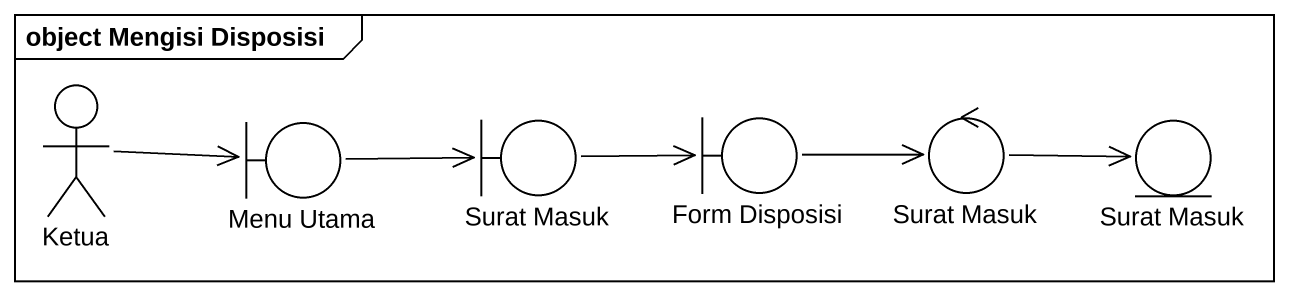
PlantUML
@startuml
mainframe object Mengisi Disposisi
actor Ketua
boundary "Menu Utama" as Menu_Utama
boundary "Surat Masuk" as Surat_Masuk
boundary "Form Disposisi" as Form_Disposisi
control "Surat Masuk" as Surat_Masuk_2
entity "Surat Masuk" as Surat_Masuk_3
Ketua -right-> Menu_Utama
Menu_Utama -right-> Surat_Masuk
Surat_Masuk -right-> Form_Disposisi
Form_Disposisi -right-> Surat_Masuk_2
Surat_Masuk_2 -right-> Surat_Masuk_3
@enduml
